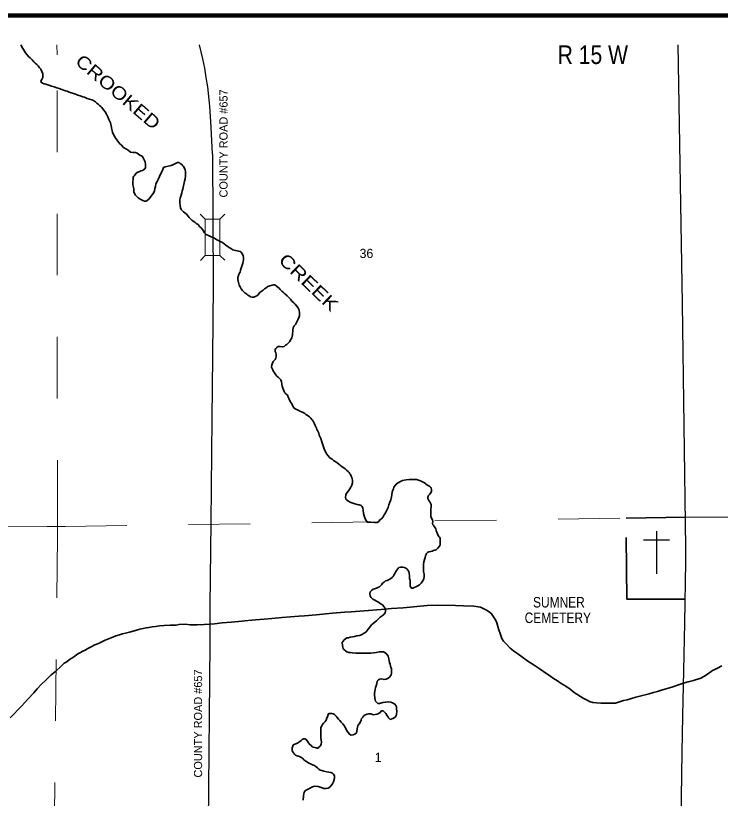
# Model space of a CAD drawing. Extents: x 203.72 to 207.65, y 44.91 to 48.84.
# Drawn here: x 205.361 to 206.504, y 47.573 to 48.842 of the extents above; entities that cross this region are included whole.
import ezdxf
from ezdxf.enums import TextEntityAlignment as Align

# ---------------------------------------------------------------- set-up
doc = ezdxf.new("R2010")
doc.units = 0
doc.header["$LTSCALE"] = 0.0075
doc.linetypes.add('DOTTED', pattern=[1.5, 0.3, -1.2])
doc.linetypes.add('MEDIUM_DASHED', pattern=[4.5, 3, -1.5])
for name, color, linetype, lineweight in [('14', 7, 'Continuous', 25), ('15', 7, 'MEDIUM_DASHED', 13), ('21', 7, 'Continuous', 25), ('25', 7, 'Continuous', 35), ('32', 7, 'Continuous', 35), ('48', 7, 'Continuous', 106)]:
    doc.layers.add(name, color=color, linetype=linetype, lineweight=lineweight)
for name, color, linetype in [('29', 7, 'Continuous'), ('45', 7, 'Continuous'), ('46', 7, 'Continuous'), ('49', 7, 'Continuous')]:
    doc.layers.add(name, color=color, linetype=linetype)

msp = doc.modelspace()

# ---------------------------------------------------------------- linework, layer by layer
at = {"layer": '14'}
for points in [[(205.672538, 48.727083), (205.670076, 48.741856), (205.667803, 48.757197), (205.664583, 48.772538), (205.658902, 48.795076)], [(206.439583, 47.475), (206.441098, 47.575), (206.442424, 47.647727), (206.443561, 47.706629), (206.445076, 47.779545), (206.446402, 47.857576), (206.448106, 47.956061), (206.448295, 47.979545), (206.442614, 48.375568), (206.435606, 48.795076)], [(205.680303, 48.617992), (205.67803, 48.661742), (205.675568, 48.695833), (205.672538, 48.727083)], [(205.680303, 48.617992), (205.68125, 48.404545), (205.680114, 48.289773), (205.679167, 48.189205), (205.677273, 48.020455), (205.675758, 47.885795), (205.675758, 47.823485), (205.672917, 47.532386)], [(207.555303, 48.027841), (207.407386, 48.025568), (207.333333, 48.025), (207.263447, 48.025), (207.102841, 48.026705), (207.029167, 48.026326), (206.447538, 48.028977)]]:
    msp.add_lwpolyline(points, dxfattribs=at)
at = {"layer": '15'}
for p, q in [((205.427841, 48.778788), (205.427652, 48.795076)), ((205.428409, 48.021212), (205.427841, 48.778788)), ((205.428409, 48.021212), (205.428409, 47.998295)), ((205.441098, 48.013826), (206.351515, 48.027462)), ((205.411742, 48.014015), (204.440152, 48.005303)), ((205.441098, 48.013826), (205.411742, 48.014015)), ((205.428409, 47.998295), (205.423485, 47.5))]:
    msp.add_line(p, q, dxfattribs=at)
at = {"layer": '21'}
for p, q in [((205.660038, 48.520265), (205.668182, 48.5125)), ((205.7, 48.520644), (205.692235, 48.5125)), ((205.668182, 48.453409), (205.660417, 48.445265)), ((205.692235, 48.453409), (205.700379, 48.445644))]:
    msp.add_line(p, q, dxfattribs=at)
at = {"layer": '21', "lineweight": 13}
msp.add_lwpolyline([(205.692235, 48.453409), (205.692235, 48.5125), (205.668182, 48.5125), (205.668182, 48.453409)], close=True, dxfattribs=at)
at = {"layer": '25'}
for points in [[(205.469697, 48.710795), (205.465341, 48.712121), (205.461553, 48.713447), (205.456629, 48.71553), (205.450568, 48.717235), (205.447538, 48.718561), (205.444508, 48.719697), (205.441667, 48.720455), (205.438258, 48.721591), (205.435417, 48.722538), (205.431061, 48.724053), (205.427273, 48.725379), (205.423106, 48.726705), (205.418939, 48.72803), (205.414394, 48.729545), (205.409848, 48.731061), (205.407008, 48.731818), (205.403977, 48.732765), (205.401894, 48.73428), (205.401515, 48.736364), (205.40322, 48.738636), (205.404735, 48.741856), (205.404924, 48.745076), (205.404545, 48.748295), (205.403409, 48.751705), (205.401326, 48.755492), (205.399432, 48.757765), (205.397159, 48.760795), (205.394886, 48.763068), (205.392424, 48.76553), (205.390152, 48.767614), (205.387311, 48.770833), (205.384091, 48.773864), (205.382197, 48.775758), (205.378977, 48.779167), (205.376705, 48.782008), (205.375, 48.784848), (205.373295, 48.787689), (205.371402, 48.79053), (205.370455, 48.792424), (205.369129, 48.795076)], [(205.634659, 48.574053), (205.635606, 48.577652), (205.636174, 48.582386), (205.636174, 48.586364), (205.636553, 48.589583), (205.635795, 48.592424), (205.634659, 48.594886), (205.632955, 48.597727), (205.631818, 48.598864), (205.630114, 48.600947), (205.627841, 48.602841), (205.625947, 48.604167), (205.623485, 48.604167), (205.619886, 48.602462), (205.616667, 48.601136), (205.612879, 48.599432), (205.607955, 48.598106), (205.60303, 48.597348), (205.600379, 48.596212), (205.599242, 48.592992), (205.597917, 48.589205), (205.595833, 48.585038), (205.594129, 48.581439), (205.592045, 48.576894), (205.590152, 48.573295), (205.588258, 48.569697), (205.587689, 48.56553), (205.586742, 48.561932), (205.585795, 48.558333), (205.584659, 48.555303), (205.582386, 48.551705), (205.579924, 48.548864), (205.577083, 48.545076), (205.574242, 48.542614), (205.572538, 48.541477), (205.569886, 48.541477), (205.567045, 48.542614), (205.562689, 48.544886), (205.55928, 48.54678), (205.557197, 48.548864), (205.555114, 48.551326), (205.553788, 48.553788), (205.552462, 48.556818), (205.552462, 48.561553), (205.551326, 48.56572), (205.550568, 48.568939), (205.550568, 48.573295), (205.551136, 48.576515), (205.551515, 48.580492), (205.552652, 48.582197), (205.553977, 48.583902), (205.556439, 48.586742), (205.559091, 48.588447), (205.561932, 48.589394), (205.564015, 48.59053), (205.566288, 48.591288), (205.568371, 48.592424), (205.570265, 48.593939), (205.571402, 48.595644), (205.571591, 48.600947), (205.570644, 48.605114), (205.569697, 48.607576), (205.568561, 48.60947), (205.567424, 48.611553), (205.565909, 48.614394), (205.562311, 48.615909), (205.560227, 48.617614), (205.557765, 48.619129), (205.555114, 48.620265), (205.551136, 48.620644), (205.54697, 48.621212), (205.542992, 48.624053), (205.539205, 48.626326), (205.535606, 48.628788), (205.532197, 48.632197), (205.529735, 48.63447), (205.526515, 48.638826), (205.523295, 48.643371), (205.519886, 48.648485), (205.517992, 48.65322), (205.516856, 48.657955), (205.515909, 48.663636), (205.514394, 48.66875), (205.512121, 48.674242), (205.510417, 48.67822), (205.508144, 48.682576), (205.505871, 48.686364), (205.503409, 48.689773), (205.500568, 48.693371), (205.499053, 48.694886), (205.49678, 48.696591), (205.494697, 48.698674), (205.492424, 48.700379), (205.490341, 48.702462), (205.487121, 48.704735), (205.484091, 48.706061), (205.480492, 48.707197), (205.476894, 48.708144), (205.472538, 48.710038), (205.469697, 48.710795)], [(205.812121, 48.376515), (205.809091, 48.379545), (205.806439, 48.382765), (205.803977, 48.385038), (205.801515, 48.387689), (205.797727, 48.391288), (205.795265, 48.393561), (205.792614, 48.395644), (205.790152, 48.398106), (205.788258, 48.400189), (205.785985, 48.401894), (205.783712, 48.403788), (205.781439, 48.405682), (205.779356, 48.405871), (205.776705, 48.405492), (205.773295, 48.404356), (205.769697, 48.40322), (205.767045, 48.401136), (205.764394, 48.399242), (205.762121, 48.397159), (205.759091, 48.395076), (205.756629, 48.392614), (205.754356, 48.389583), (205.751894, 48.388068), (205.749621, 48.386742), (205.74697, 48.385795), (205.744508, 48.385606), (205.741856, 48.386364), (205.739773, 48.387879), (205.737689, 48.389015), (205.735795, 48.39053), (205.732765, 48.392614), (205.730682, 48.394886), (205.728788, 48.39678), (205.726705, 48.399242), (205.725189, 48.402652), (205.723295, 48.405492), (205.722159, 48.409659), (205.721212, 48.414205), (205.721023, 48.417424), (205.722159, 48.421023), (205.723485, 48.424432), (205.724811, 48.426515), (205.725758, 48.429735), (205.727652, 48.435985), (205.729356, 48.440909), (205.730682, 48.446402), (205.730682, 48.449811), (205.729924, 48.453409), (205.728409, 48.455871), (205.726705, 48.458712), (205.725, 48.459848), (205.722348, 48.460606), (205.719886, 48.461174), (205.717235, 48.461742), (205.713258, 48.462689), (205.709848, 48.464583), (205.707386, 48.466288), (205.704167, 48.468371), (205.701515, 48.470265), (205.698864, 48.472348), (205.696212, 48.474242), (205.692614, 48.476326), (205.689583, 48.477652), (205.686932, 48.478977), (205.683523, 48.48125), (205.680492, 48.482386), (205.677083, 48.484091), (205.674621, 48.485038), (205.670076, 48.487311), (205.667235, 48.490152), (205.664773, 48.49375), (205.662121, 48.497538), (205.658712, 48.500758), (205.657386, 48.50303), (205.655682, 48.504356), (205.653598, 48.505114), (205.651326, 48.507197), (205.648674, 48.509091), (205.64678, 48.510795), (205.644318, 48.513068), (205.642424, 48.514962), (205.64072, 48.517045), (205.638258, 48.519697), (205.635606, 48.522159), (205.632955, 48.524053), (205.630871, 48.526136), (205.629356, 48.52803), (205.62822, 48.530682), (205.627652, 48.53447), (205.627273, 48.538826), (205.627273, 48.543371), (205.627652, 48.546591), (205.629167, 48.551326), (205.630303, 48.555114), (205.631061, 48.558144), (205.631818, 48.561174), (205.632955, 48.566477), (205.634091, 48.571212), (205.634659, 48.574053)], [(205.869886, 48.125947), (205.867803, 48.12822), (205.865152, 48.131629), (205.863258, 48.135227), (205.861553, 48.139394), (205.860038, 48.142992), (205.859091, 48.146212), (205.857765, 48.151136), (205.855682, 48.156439), (205.854356, 48.159848), (205.853409, 48.162121), (205.852462, 48.165152), (205.851515, 48.167235), (205.850568, 48.169508), (205.849621, 48.171212), (205.848864, 48.173295), (205.847727, 48.175189), (205.846591, 48.177841), (205.845833, 48.180114), (205.844697, 48.182576), (205.843371, 48.184659), (205.841856, 48.186553), (205.84072, 48.187879), (205.839583, 48.189583), (205.837689, 48.191667), (205.836174, 48.192803), (205.833712, 48.194508), (205.831818, 48.195644), (205.829735, 48.197159), (205.827273, 48.198485), (205.824432, 48.199621), (205.821591, 48.200758), (205.818939, 48.202462), (205.815152, 48.203977), (205.812689, 48.205871), (205.810606, 48.208902), (205.80928, 48.211553), (205.807576, 48.214394), (205.80625, 48.216477), (205.804545, 48.220076), (205.803598, 48.222538), (205.801705, 48.226894), (205.799242, 48.228977), (205.797538, 48.230492), (205.796402, 48.232955), (205.795265, 48.235227), (205.794318, 48.238068), (205.793371, 48.241288), (205.792614, 48.245455), (205.792235, 48.248485), (205.791098, 48.251705), (205.789015, 48.253977), (205.787121, 48.255682), (205.784659, 48.257386), (205.782765, 48.259848), (205.780871, 48.262879), (205.779167, 48.265341), (205.777841, 48.267803), (205.776894, 48.270265), (205.775947, 48.272348), (205.776326, 48.275947), (205.777273, 48.278977), (205.778409, 48.28125), (205.780303, 48.283144), (205.781629, 48.284848), (205.782955, 48.286932), (205.783523, 48.290152), (205.783333, 48.293371), (205.782765, 48.295455), (205.781818, 48.297727), (205.781818, 48.301136), (205.782765, 48.302462), (205.78447, 48.304356), (205.786742, 48.305492), (205.789962, 48.305682), (205.79375, 48.305114), (205.796402, 48.305682), (205.798485, 48.307765), (205.800568, 48.308902), (205.802841, 48.310985), (205.805303, 48.313447), (205.807197, 48.317045), (205.808712, 48.320076), (205.809848, 48.324432), (205.810417, 48.332197), (205.811174, 48.335795), (205.812689, 48.339015), (205.814583, 48.341477), (205.816477, 48.344508), (205.817614, 48.34697), (205.818939, 48.35), (205.820265, 48.352841), (205.821212, 48.355492), (205.821212, 48.360227), (205.820833, 48.364773), (205.819697, 48.366856), (205.818371, 48.369129), (205.816288, 48.37178), (205.814205, 48.374242), (205.812121, 48.376515)], [(206.034659, 48.041288), (206.035227, 48.045455), (206.035038, 48.049432), (206.034091, 48.051705), (206.032765, 48.053977), (206.031439, 48.055871), (206.030114, 48.058144), (206.029356, 48.059659), (206.029356, 48.061932), (206.030682, 48.064015), (206.032765, 48.066477), (206.035227, 48.069318), (206.035606, 48.071212), (206.035606, 48.073864), (206.035227, 48.075758), (206.034659, 48.077083), (206.032955, 48.078598), (206.030114, 48.080492), (206.027083, 48.082008), (206.025568, 48.083333), (206.023106, 48.085038), (206.020076, 48.086553), (206.017614, 48.088068), (206.014583, 48.089015), (206.010985, 48.089773), (206.007386, 48.090152), (206.003598, 48.089962), (205.999242, 48.089962), (205.994508, 48.089394), (205.988636, 48.088258), (205.985038, 48.086742), (205.980114, 48.08428), (205.97822, 48.082576), (205.976326, 48.080114), (205.974621, 48.077652), (205.973674, 48.074621), (205.972538, 48.072538), (205.97178, 48.069318), (205.970455, 48.061742), (205.969318, 48.056818), (205.967992, 48.05303), (205.966477, 48.048674), (205.965152, 48.044508), (205.962689, 48.039394), (205.960795, 48.035985), (205.958902, 48.032765), (205.957197, 48.029545), (205.954356, 48.026326), (205.951894, 48.024432), (205.949811, 48.02178), (205.947348, 48.020455), (205.942992, 48.020265), (205.937311, 48.020644), (205.93125, 48.020644), (205.929545, 48.023295), (205.927841, 48.026136), (205.926326, 48.031061), (205.925379, 48.034848), (205.924811, 48.040152), (205.924053, 48.043371), (205.922727, 48.046023), (205.921212, 48.047727), (205.918182, 48.048674), (205.914773, 48.049621), (205.911364, 48.050379), (205.907955, 48.051515), (205.904356, 48.052841), (205.902273, 48.053788), (205.900568, 48.054924), (205.898864, 48.056061), (205.897538, 48.057386), (205.896402, 48.058333), (205.896212, 48.060227), (205.896402, 48.065909), (205.897538, 48.067045), (205.898864, 48.069129), (205.900568, 48.071402), (205.90322, 48.074621), (205.904735, 48.077841), (205.906061, 48.081061), (205.907197, 48.08447), (205.907197, 48.089205), (205.906061, 48.093182), (205.904924, 48.095644), (205.903977, 48.097917), (205.90322, 48.099432), (205.901705, 48.101136), (205.900189, 48.10322), (205.897727, 48.105303), (205.895644, 48.107197), (205.893371, 48.109091), (205.89072, 48.110795), (205.887879, 48.112879), (205.885038, 48.114962), (205.881629, 48.117424), (205.879167, 48.119318), (205.876515, 48.120833), (205.874432, 48.122917), (205.872348, 48.124053), (205.869886, 48.125947)], [(205.959848, 47.882008), (205.958144, 47.88428), (205.956061, 47.886553), (205.953977, 47.888068), (205.951894, 47.889394), (205.949621, 47.891098), (205.946402, 47.892614), (205.943371, 47.894129), (205.940152, 47.896023), (205.937689, 47.898864), (205.936174, 47.900947), (205.935417, 47.905114), (205.935795, 47.907576), (205.937879, 47.910227), (205.94072, 47.911932), (205.942992, 47.912879), (205.946023, 47.913826), (205.948295, 47.914773), (205.950947, 47.916098), (205.954356, 47.919129), (205.95625, 47.92178), (205.958712, 47.923674), (205.960985, 47.925379), (205.963826, 47.926326), (205.966856, 47.927652), (205.969318, 47.929167), (205.971591, 47.930871), (205.973295, 47.932765), (205.974242, 47.934848), (205.975758, 47.937311), (205.977083, 47.939773), (205.978788, 47.942424), (205.980682, 47.945265), (205.982576, 47.947159), (205.985227, 47.947917), (205.988636, 47.947917), (205.991667, 47.947348), (205.993939, 47.946023), (205.995644, 47.945076), (205.99697, 47.942992), (205.998485, 47.94072), (205.999242, 47.938258), (205.999811, 47.933902), (205.999811, 47.928788), (206.000758, 47.926515), (206.000758, 47.921023), (206.000947, 47.917235), (206.001705, 47.915152), (206.00303, 47.914015), (206.005303, 47.913826), (206.007576, 47.914583), (206.010227, 47.91572), (206.013447, 47.917803), (206.015909, 47.919129), (206.01875, 47.92178), (206.021591, 47.925758), (206.022917, 47.928788), (206.023674, 47.932576), (206.023485, 47.936553), (206.022538, 47.94072), (206.022348, 47.946023), (206.022348, 47.952083), (206.023106, 47.956629), (206.024053, 47.960227), (206.025, 47.963447), (206.025758, 47.966288), (206.026894, 47.968371), (206.027652, 47.970076), (206.029545, 47.97197), (206.031439, 47.972727), (206.03428, 47.973485), (206.036364, 47.973864), (206.038636, 47.974621), (206.041098, 47.975568), (206.043561, 47.976515), (206.045644, 47.978598), (206.048295, 47.982008), (206.049621, 47.984091), (206.049621, 47.987121), (206.049621, 47.992045), (206.049621, 47.994697), (206.048485, 47.996212), (206.047159, 47.997727), (206.046023, 48), (206.045076, 48.001894), (206.043939, 48.004356), (206.043182, 48.006818), (206.042424, 48.009848), (206.041477, 48.011364), (206.04053, 48.013068), (206.039394, 48.014773), (206.037879, 48.016477), (206.037121, 48.019318), (206.037689, 48.022159), (206.036932, 48.024432), (206.035606, 48.027462), (206.034659, 48.029735), (206.03428, 48.033144), (206.03428, 48.037311), (206.034659, 48.041288)], [(205.601894, 47.853409), (205.611364, 47.853598), (205.621023, 47.853788), (205.625947, 47.854924), (205.635606, 47.855303), (205.643939, 47.854356), (205.655114, 47.854167), (205.666856, 47.854924), (205.683333, 47.856061), (205.695644, 47.857386), (205.710227, 47.858712), (205.722159, 47.859848), (205.738258, 47.861553), (205.75, 47.862311), (205.764205, 47.863636), (205.776136, 47.864583), (205.792992, 47.866098), (205.820265, 47.868561), (205.829356, 47.869129), (205.848485, 47.870644), (205.874621, 47.873106), (205.894129, 47.874621), (205.905114, 47.875568), (205.926326, 47.877083), (205.953598, 47.879356), (205.970644, 47.880871), (205.989394, 47.882008), (206.006439, 47.883712), (206.028409, 47.885606), (206.045076, 47.885985), (206.074242, 47.885606), (206.087689, 47.885038), (206.104167, 47.884659), (206.114962, 47.882765), (206.120455, 47.880492), (206.125, 47.87822), (206.128977, 47.875568), (206.132955, 47.872159), (206.136364, 47.867424), (206.139205, 47.8625), (206.141288, 47.857386), (206.143182, 47.851705), (206.144886, 47.846023), (206.147348, 47.838826), (206.149432, 47.832197), (206.152462, 47.82803), (206.156439, 47.823674), (206.163258, 47.816477), (206.168561, 47.812121), (206.175568, 47.807008), (206.183712, 47.801136), (206.191856, 47.795455), (206.202083, 47.789015), (206.211932, 47.782386), (206.221023, 47.776136), (206.227083, 47.77197), (206.233333, 47.767424), (206.239962, 47.763447), (206.246212, 47.758902), (206.253598, 47.754735), (206.260417, 47.75), (206.266856, 47.744508), (206.277083, 47.738068), (206.281439, 47.735417), (206.286932, 47.732576), (206.292045, 47.729924), (206.297159, 47.728409), (206.30322, 47.727652), (206.310417, 47.727083), (206.320644, 47.727273), (206.328788, 47.727083), (206.334091, 47.727462), (206.340341, 47.729545), (206.347159, 47.731439), (206.35303, 47.732765), (206.360038, 47.735038), (206.366856, 47.736932), (206.373674, 47.738447), (206.382197, 47.74072), (206.388826, 47.742614), (206.395644, 47.744508), (206.402083, 47.746402), (206.408902, 47.748106), (206.414205, 47.749811), (206.425568, 47.75303), (206.438068, 47.757576), (206.446212, 47.760038), (206.452083, 47.761742), (206.460795, 47.764205), (206.472348, 47.767992), (206.477652, 47.770455), (206.483523, 47.774053), (206.491477, 47.780114), (206.495076, 47.782008), (206.499811, 47.783902), (206.506629, 47.787689)], [(205.978977, 47.710038), (205.979167, 47.713258), (205.978977, 47.718939), (205.978598, 47.721402), (205.977462, 47.723485), (205.975758, 47.725379), (205.973106, 47.727273), (205.969697, 47.728598), (205.965152, 47.729545), (205.960985, 47.728598), (205.956629, 47.72803), (205.951326, 47.726705), (205.948485, 47.726894), (205.946212, 47.728598), (205.944886, 47.730303), (205.943939, 47.732386), (205.943371, 47.735417), (205.942992, 47.741098), (205.943182, 47.743182), (205.94375, 47.746402), (205.944129, 47.749621), (205.944886, 47.752462), (205.945833, 47.755492), (205.946591, 47.759091), (205.947538, 47.762689), (205.949242, 47.765152), (205.951515, 47.766288), (205.954167, 47.766477), (205.956629, 47.766098), (205.958523, 47.765341), (205.961742, 47.766288), (205.964962, 47.767614), (205.967614, 47.769508), (205.968939, 47.771402), (205.969886, 47.773295), (205.970644, 47.775379), (205.970644, 47.778977), (205.970455, 47.783333), (205.969697, 47.785038), (205.969129, 47.787689), (205.968561, 47.79053), (205.967614, 47.793182), (205.966856, 47.795833), (205.966477, 47.798864), (205.96572, 47.801515), (205.965152, 47.803409), (205.964015, 47.805114), (205.962879, 47.806629), (205.959659, 47.80928), (205.957576, 47.810227), (205.954356, 47.810606), (205.950379, 47.810227), (205.946023, 47.80928), (205.941477, 47.809091), (205.936932, 47.808144), (205.929167, 47.808144), (205.924621, 47.808144), (205.917614, 47.808144), (205.912879, 47.808333), (205.907197, 47.808712), (205.904167, 47.80928), (205.900947, 47.809659), (205.897917, 47.810606), (205.896212, 47.811932), (205.894697, 47.813068), (205.893182, 47.814394), (205.892235, 47.816098), (205.891477, 47.817992), (205.890909, 47.821023), (205.89072, 47.825379), (205.892235, 47.82803), (205.89375, 47.829924), (205.896023, 47.831818), (205.898295, 47.832955), (205.900947, 47.833333), (205.903788, 47.834091), (205.907197, 47.834659), (205.910417, 47.835606), (205.914394, 47.836174), (205.918561, 47.836932), (205.92197, 47.838068), (205.925, 47.840152), (205.927273, 47.841477), (205.929356, 47.842992), (205.93125, 47.845265), (205.932765, 47.847348), (205.935227, 47.850758), (205.938258, 47.854545), (205.941098, 47.856629), (205.943939, 47.858902), (205.946402, 47.860795), (205.949053, 47.863258), (205.952462, 47.866477), (205.955303, 47.86875), (205.957955, 47.870833), (205.960227, 47.873864), (205.960985, 47.876515), (205.960985, 47.879356), (205.960227, 47.881439), (205.959848, 47.882008)], [(205.351705, 47.703598), (205.370833, 47.723106), (205.380682, 47.733712), (205.389962, 47.74375), (205.395644, 47.750379), (205.402462, 47.757955), (205.40928, 47.764205), (205.418371, 47.772917), (205.425568, 47.778409), (205.43447, 47.7875), (205.439583, 47.791856), (205.443561, 47.794508), (205.448106, 47.798295), (205.451705, 47.800379), (205.456439, 47.803598), (205.459848, 47.806061), (205.464583, 47.808902), (205.469697, 47.811364), (205.473295, 47.813447), (205.477841, 47.81572), (205.483333, 47.818561), (205.489205, 47.821591), (205.495265, 47.824053), (205.500568, 47.826705), (205.505682, 47.829167), (205.511364, 47.831439), (205.518371, 47.83428), (205.523485, 47.836174), (205.528977, 47.837879), (205.53428, 47.839583), (205.539015, 47.840909), (205.545265, 47.842614), (205.551136, 47.843939), (205.556818, 47.845455), (205.562121, 47.847159), (205.567803, 47.848485), (205.572348, 47.849621), (205.576705, 47.850189), (205.582386, 47.850947), (205.587689, 47.851515), (205.594129, 47.852462), (205.601894, 47.853409)], [(205.810417, 47.648295), (205.809659, 47.65), (205.80947, 47.654735), (205.810417, 47.657197), (205.810417, 47.658902), (205.813826, 47.660795), (205.817992, 47.6625), (205.82178, 47.664962), (205.823864, 47.666477), (205.825758, 47.668182), (205.827841, 47.669129), (205.829924, 47.669508), (205.831439, 47.668561), (205.833523, 47.666098), (205.836174, 47.662879), (205.837689, 47.660606), (205.839962, 47.658712), (205.841856, 47.656629), (205.846023, 47.655492), (205.848295, 47.654924), (205.85, 47.654356), (205.851326, 47.654356), (205.852841, 47.655871), (205.855114, 47.658144), (205.856439, 47.660606), (205.856818, 47.664015), (205.856629, 47.667803), (205.855871, 47.670644), (205.855682, 47.676136), (205.855682, 47.680682), (205.855682, 47.685795), (205.856061, 47.687879), (205.857386, 47.690341), (205.858523, 47.692424), (205.860417, 47.694886), (205.863068, 47.697538), (205.864583, 47.699811), (205.865909, 47.703409), (205.866477, 47.705303), (205.867614, 47.708902), (205.86875, 47.710417), (205.870833, 47.710606), (205.873864, 47.710606), (205.875758, 47.710038), (205.877841, 47.708712), (205.879356, 47.707576), (205.880871, 47.70625), (205.882386, 47.704167), (205.884659, 47.701515), (205.886742, 47.699242), (205.889015, 47.696591), (205.891477, 47.693561), (205.893561, 47.690909), (205.894886, 47.688636), (205.89678, 47.685038), (205.898295, 47.682576), (205.900379, 47.679545), (205.902273, 47.676894), (205.904924, 47.675379), (205.908144, 47.675758), (205.911364, 47.677083), (205.913636, 47.678977), (205.914583, 47.681629), (205.914773, 47.685417), (205.915341, 47.688258), (205.916098, 47.690909), (205.918561, 47.694318), (205.920076, 47.697159), (205.921402, 47.699621), (205.922159, 47.702083), (205.923864, 47.704735), (205.925947, 47.706818), (205.927841, 47.708333), (205.931061, 47.70947), (205.933712, 47.710038), (205.936932, 47.709659), (205.939583, 47.709091), (205.942045, 47.708523), (205.944318, 47.708902), (205.947159, 47.70947), (205.949621, 47.710417), (205.952083, 47.712311), (205.953788, 47.714015), (205.955114, 47.714583), (205.956818, 47.714583), (205.958144, 47.713636), (205.959848, 47.712311), (205.961174, 47.710606), (205.962879, 47.707955), (205.964394, 47.705492), (205.965909, 47.70322), (205.967424, 47.701894), (205.968371, 47.700947), (205.970076, 47.701326), (205.972538, 47.702462), (205.974811, 47.703409), (205.976705, 47.704356), (205.977841, 47.70625), (205.978788, 47.708333), (205.978977, 47.710038)], [(205.827462, 47.570076), (205.827652, 47.576705), (205.82822, 47.579924), (205.828977, 47.582955), (205.83125, 47.585417), (205.835227, 47.587689), (205.839394, 47.589962), (205.842614, 47.591667), (205.846402, 47.592424), (205.851705, 47.592045), (205.856629, 47.590152), (205.860985, 47.589015), (205.864394, 47.589015), (205.867803, 47.589583), (205.870265, 47.590909), (205.872727, 47.59375), (205.874621, 47.596212), (205.876515, 47.599432), (205.877462, 47.603409), (205.87803, 47.606061), (205.87803, 47.609091), (205.876515, 47.611932), (205.874811, 47.613636), (205.872159, 47.614773), (205.86875, 47.615341), (205.86553, 47.616098), (205.860985, 47.616856), (205.857765, 47.617803), (205.854924, 47.61875), (205.852841, 47.619886), (205.850379, 47.622159), (205.848485, 47.623674), (205.845455, 47.625947), (205.842235, 47.627273), (205.839394, 47.628598), (205.836553, 47.630114), (205.834091, 47.631439), (205.831439, 47.632955), (205.828598, 47.635038), (205.826515, 47.637311), (205.825, 47.638447), (205.822538, 47.640152), (205.819886, 47.641477), (205.817614, 47.642045), (205.814962, 47.642992), (205.813068, 47.644318), (205.811742, 47.646402), (205.810417, 47.648295)]]:
    msp.add_lwpolyline(points, dxfattribs=at)
at = {"layer": '32', "linetype": 'DOTTED'}
for p, q in [((206.351515, 48.027462), (206.447538, 48.028977)), ((206.352273, 47.895833), (206.351515, 48.027462)), ((206.352273, 47.895833), (206.447159, 47.895833))]:
    msp.add_line(p, q, dxfattribs=at)
at = {"layer": '32', "lineweight": 25}
for p, q in [((206.400758, 48.00625), (206.400758, 47.937121)), ((206.379735, 47.992045), (206.42178, 47.992045))]:
    msp.add_line(p, q, dxfattribs=at)
at = {"layer": '48'}
msp.add_lwpolyline([(203.720076, 44.959848), (203.720076, 48.842424), (207.602652, 48.842424), (207.602652, 44.959848)], close=True, dxfattribs=at)

# ---------------------------------------------------------------- texts
at = {"layer": '29'}
for s, rotation, width, p in [('CROOKED', 319.483, 1.2, (205.520032, 48.710726)), ('CREEK', 316.199, 1.25, (205.829154, 48.402382))]:
    msp.add_text(s, height=0.02083, rotation=rotation, dxfattribs=dict(at, width=width)).set_placement(p, align=Align.CENTER)
at = {"layer": '32', "width": 0.85}
for s, p in [('SUMNER', (206.242235, 47.882386)), ('CEMETERY', (206.24053, 47.857197))]:
    msp.add_text(s, height=0.01705, dxfattribs=at).set_placement(p, align=Align.CENTER)
at = {"layer": '45'}
for s, p in [('36', (205.929924, 48.449242)), ('1', (205.948864, 47.631818))]:
    msp.add_text(s, height=0.01496, dxfattribs=at).set_placement(p, align=Align.CENTER)
at = {"layer": '46', "width": 0.85}
msp.add_text('R 15 W', height=0.03011, dxfattribs=at).set_placement((206.297348, 48.764015), align=Align.CENTER)
at = {"layer": '49'}
for p in [(205.704545, 48.635133), (205.663258, 47.694223)]:
    msp.add_text('COUNTY ROAD #657', height=0.01326, rotation=90, dxfattribs=at).set_placement(p, align=Align.CENTER)

doc.saveas('drawing.dxf')
